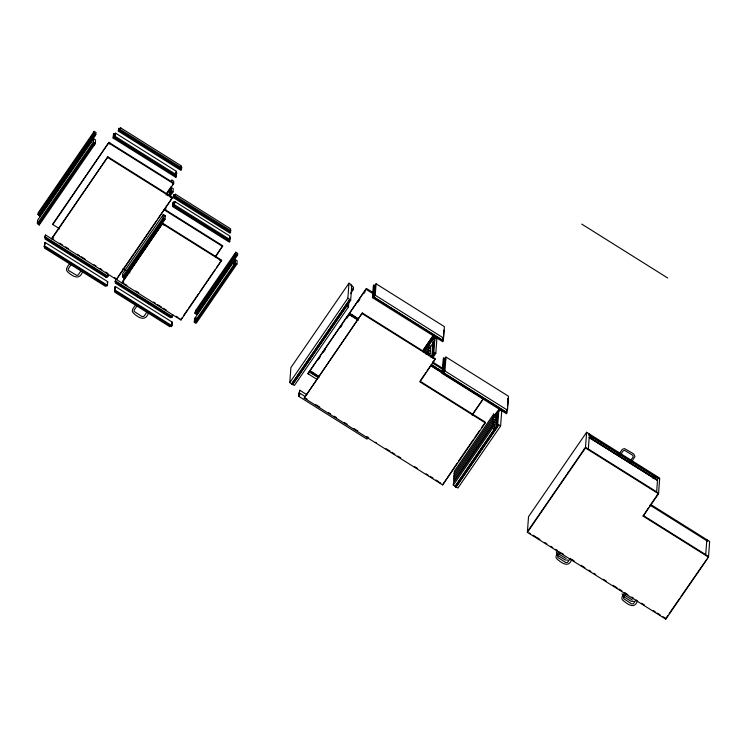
<?xml version="1.0" encoding="UTF-8"?>
<svg xmlns="http://www.w3.org/2000/svg" width="747" height="747" viewBox="0 0 747 747"><rect width="100%" height="100%" fill="white"/><g stroke="black" fill="none" stroke-linecap="round" stroke-linejoin="round"><path stroke-width="1.12" d="M40.067 222.223L39.255 225.015L37.35 223.474L37.593 220.197L93.636 138.755L95.569 139.969L95.308 143.573L94.626 144.554L93.758 143.667M40.74 213.044L39.918 216.051L38.004 214.51L38.134 212.811L94.187 131.379L96.111 132.583L95.289 135.59L94.421 134.703M38.368 224.455L39.068 223.138M39.021 215.491L39.722 214.174M39.255 225.015L39.386 223.204M39.918 216.051L40.067 214.025L93.842 135.552M94.243 142.696L94.047 145.404L40.515 223.185L39.647 222.298M40.31 213.334L41.169 214.221L94.71 136.44L94.86 134.413M44.213 246.846L45.063 242.402L107.736 281.703L107.475 285.317L106.896 286.157L44.213 246.846L45.063 242.402M107.699 275.176L108.278 274.326L107.549 277.193L44.876 237.882L45.025 235.865L45.604 235.016L180.97 320.005L221.682 260.217L220.636 259.564L219.963 260.554M44.876 237.882L45.604 235.016M53.523 237.919L52.477 237.266L51.748 238.965L107.848 156.814L172.613 197.432L116.504 279.574L117.821 277.034M59.676 228.843L52.813 224.539L52.86 223.82L108.913 142.388L171.735 181.792M52.477 237.266L107.848 156.814M53.728 239.46L52.813 239.236M39.628 222.625L93.179 144.516M37.35 223.474L93.403 142.033L93.636 138.755M38.004 214.51L94.057 133.069L94.187 131.379M93.739 143.994L94.439 142.686L93.403 142.033M94.393 135.039L95.102 133.722L94.057 133.069M94.626 144.554L94.766 142.752M52.813 224.539L108.913 142.388M176.479 171.371L175.806 172.352L176.694 172.912L175.853 177.366L113.171 138.055L113.432 134.451L114.02 133.601L114.907 134.161L114.664 137.439L175.564 175.629L176.479 171.371L115.589 133.181L114.907 134.161M113.171 138.055L114.02 133.601M114.664 137.439L115.589 133.181M66.418 251.048L45.791 238.116L45.109 239.105L106.009 277.296L106.13 275.596M180.867 167.011L181.754 167.571L181.026 170.437L118.353 131.127L118.493 129.11L119.081 128.26L119.968 128.82L119.847 130.52L180.737 168.71L181.54 166.03L120.65 127.84L119.968 128.82M118.353 131.127L119.081 128.26M119.847 130.52L120.65 127.84M114.627 277.66L116.56 278.864M114.468 290.91L115.318 286.456L172.202 322.134L171.931 325.739L171.352 326.588L114.468 290.91L115.318 286.456M115.131 281.946L115.86 279.079L115.131 281.946L172.015 317.624L172.744 314.758L172.165 315.598M123.769 281.983L122.732 281.33L122.004 283.02L162.715 223.241L220.636 259.564M125.169 275.596L124.366 278.388L122.452 276.848L122.695 273.57L163.36 214.492L165.283 215.706L165.022 219.31L164.34 220.3L163.472 219.413M122.732 281.33L162.715 223.241M123.47 277.828L124.17 276.511M123.983 283.524L123.068 283.29M124.366 278.388L124.562 275.68M163.892 219.338L163.761 221.14L125.617 276.558L124.758 275.671M124.73 275.998L162.893 220.253M122.452 276.848L163.117 217.769L163.36 214.492M163.453 219.739L164.153 218.423L163.117 217.769M164.816 209.459L165.675 210.346L165.825 208.329M167.814 195.789L169.793 192.903L170.064 189.299L170.951 189.859M173.015 191.96L171.969 191.307L171.268 192.623L170.381 192.063L171.324 187.469L173.248 188.683L173.015 191.96L169.709 196.75M169.364 195.387L170.708 193.137M170.381 192.063L171.324 187.469M166.366 194.248L173.612 183.706L173.79 181.306L171.866 180.092L171.717 182.119L173.668 182.996L172.389 185.153L172.996 183.986M171.931 198.413L158.131 218.46M229.394 237.182L230.281 237.742L229.441 242.196L172.548 206.517L172.818 202.913L173.397 202.064L174.284 202.624L174.051 205.901L229.152 240.459L230.067 236.201L174.966 201.643L174.284 202.624M230.244 231.206L230.823 230.365L230.095 233.232L173.211 197.553L173.939 194.687L174.826 195.247L174.705 196.937L229.805 231.495L230.487 230.515L230.608 228.825L175.508 194.257L174.826 195.247M172.548 206.517L173.397 202.064M173.211 197.553L173.939 194.687M175.853 177.366L176.694 172.912M174.051 205.901L174.966 201.643M174.705 196.937L175.508 194.257M171.352 326.588L172.202 322.134M179.98 318.642L179.065 318.409M180.97 320.005L181.017 319.296M182.277 317.466L181.67 318.633M196.069 319.324L195.21 322.816L194.323 322.265L194.584 318.652L195.266 317.671L196.153 318.231M194.976 313.301L195.807 310.294L196.694 310.855L196.545 312.872L195.873 313.861L194.976 313.301L195.807 310.294M194.323 322.265L195.266 317.671M195.21 322.816L235.893 263.42L236.93 264.065L196.274 323.143L195.238 322.489M195.873 313.861L196.928 314.179L237.593 255.11L237.714 253.41L235.781 252.197L234.96 255.203L235.847 255.763L236.547 254.456L237.593 255.11M195.574 320.435L195.845 316.821L233.979 261.403L234.875 261.964L234.614 265.577L196.47 320.995L195.574 320.435L233.718 265.017L233.979 261.403M196.237 311.471L196.386 309.445L234.521 254.027L235.417 254.587L235.268 256.613L197.124 312.031L196.237 311.471L234.381 256.053L234.521 254.027M196.928 314.179L197.059 312.489M221 261.207L216.471 267.781M222.064 246.771L215.556 256.221M215.472 256.987L222.737 245.791L165.703 210.019M235.893 263.42L235.193 264.727L234.297 264.167L235.24 259.582L237.172 260.787L236.93 264.065M234.297 264.167L235.24 259.582M234.96 255.203L235.781 252.197M292.983 381.978L293.842 382.866L292.591 384.696L289.789 382.595L290.891 367.617L348.97 283.225L351.79 284.999L351.744 285.709L350.829 285.475L353.499 287.156L353.322 289.612L350.679 293.45M293.562 381.129L294.43 382.016L348.83 302.974L348.989 300.78M368.206 437.284L366.945 439.115L298.623 396.265L298.809 393.809M298.623 396.265L299.883 394.435L298.996 393.884L299.78 390.251L306.69 394.584M298.996 393.884L299.78 390.251M304.188 398.086L362.323 312.984L435.398 358.812L419.954 381.885L485.307 422.877L442.616 484.906L304.188 398.086L362.323 312.984M306.167 398.59L307.064 399.141M316.896 379.299L307.997 373.715L309.277 371.558L318.96 377.627M307.997 373.715L309.277 371.558M318.736 376.628L309.865 370.717L348.877 314.039L358.551 320.099M289.789 382.595L347.869 298.202L348.97 283.225M291.694 384.135L347.962 302.087M351.716 286.036L350.67 300.303L349.409 302.124L348.541 301.237M348.485 306.886L346.711 305.766L292.609 384.36L294.393 385.48L348.485 306.886L348.672 304.421M348.522 301.573L349.801 299.416L347.869 298.202M309.837 371.044L348.877 314.039M358.327 319.1L349.456 313.189L366.105 288.996L366.992 289.556L367.048 288.846L372.902 292.516M349.428 313.516L366.105 288.996M443.942 330.099L443.158 340.781L442.579 341.631L372.473 297.661L373.332 285.914L373.92 285.065L374.807 285.625L373.967 297.054L442.289 339.904L443.55 338.074L444.39 326.644L376.068 283.795L374.807 285.625M372.473 297.661L373.052 296.82L373.92 285.065M373.967 297.054L375.227 295.224L376.068 283.795M376.273 442.551L375.358 442.317M427.079 354.629L428.404 352.715L428.946 345.338L430.72 346.459L430.179 353.835L428.862 355.749M424.324 352.042L432.933 339.54L433.111 337.084L434.894 338.204M430.692 357.038L432.009 355.133L432.999 341.668M432.597 358L435.8 353.35L434.763 352.696L433.475 354.853L432.588 354.293L433.493 341.949M431.589 357.598L434.763 352.696M433.26 350.726L433.605 346.076M432.588 354.293L433.848 352.463L434.913 337.868L436.827 339.409L435.8 353.35M434.138 360.642L433.54 361.809M442.579 341.631L442.812 338.428M507.409 408.404L506.503 413.735L442.187 373.407L443.26 358.812L443.839 357.962L445.791 359.186M442.187 373.407L442.766 372.557L443.839 357.962M443.681 372.79L444.708 358.849L445.968 357.029L508.492 396.237L507.474 410.178L506.214 412.008L443.681 372.79L444.941 370.96L445.968 357.029M440.739 482.982L439.824 482.749M442.616 484.906L457.164 463.131M453.317 485.158L453.494 482.693L492.843 425.529L494.626 426.649L494.439 429.105L455.1 486.269L453.317 485.158L492.656 427.994L492.843 425.529M497.521 418.18L497.866 413.539L496.979 412.979L495.924 427.247L455.072 486.596L455.969 487.156L498.679 424.8L500.611 426.014L457.92 488.043L455.987 486.829M484.103 423.988L481.544 427.704M485.307 422.877L485.363 422.167L420.01 381.175L425.818 372.734M493.683 414.053L454.344 471.217L453.616 481.059L492.964 423.894L493.683 414.053L495.466 415.173L494.738 425.015L493.431 426.92M495.018 415.519L497.054 411.942L497.941 412.503M498.679 424.8L497.399 426.957L496.512 426.397L497.558 412.139L498.819 410.308L499.706 410.869L498.893 409.272L501.713 411.037L500.611 426.014M455.969 487.156L496.82 427.798L497.1 423.988M496.512 426.397L497.763 424.567L498.819 410.308M507.577 406.153L508.156 398.3L507.568 399.141M527.382 532.35L528.531 516.663L586.619 432.27L659.694 478.099L658.537 493.786L643.148 516.149L708.501 557.131L665.81 619.16L527.382 532.35L585.461 447.957L586.619 432.27M529.362 532.844L530.23 533.731M568.28 472.281L568.869 471.432M583.678 449.918L584.257 449.068M589.364 435.081L588.309 449.339L585.517 447.248L527.429 531.64M589.439 434.035L589.383 434.745L588.468 434.521L657.687 477.931M590.961 438.657L591.148 436.192M593.071 437.462L592.922 439.479L591.017 437.947M643.148 516.149L648.359 507.932M653.139 478.659L653.97 475.652M655.717 479.266L655.903 476.81M656.753 495.747L657.332 494.906M663.037 616.686L665.857 618.451L665.81 619.16M706.755 540.716L705.7 554.984L708.548 556.422L707.241 558.336M706.83 539.679L707.642 541.276L650.077 505.177M706.69 559.428L680.965 596.508M708.501 557.131L709.65 541.454L651.141 504.748M556.347 551.79L557.001 554.732M70.722 254.587L72.104 255.53M147.906 303.002L148.242 303.45M618.553 454.643L622.326 449.33L624.539 448.602L633.643 453.849L635.015 456.501L631.066 462.682L629.87 461.739L633.241 456.744L632.653 455.222L624.445 450.292L623.129 450.945L619.935 455.586L618.553 454.643L619.935 455.586M631.252 462.682L629.898 461.693M39.049 215.164L95.102 133.722M38.386 224.128L94.439 142.686M109.277 144.022L109.949 143.041M70.115 263.121C68.612 265.297 64.261 269.452 67.734 271.955C73.178 276.988 79.882 280.433 82.796 271.208M71.479 264.111L68.126 269.06L68.724 270.582L76.932 275.503L78.239 274.859L80.797 271.142M171.184 181.082L171.866 180.092M106.009 277.296L106.681 276.306M181.176 168.42L181.754 167.571M167.076 192.577L171.091 186.75M166.095 195.06L170.064 189.299M107.157 282.553L107.736 281.703M169.392 195.06L171.969 191.307M170.895 197.759L171.567 196.778M118.474 276.082L133.676 253.989M135.002 252.075L156.814 220.384M164.611 216.686L165.283 215.706M123.498 277.501L164.153 218.423M163.966 225.435L164.648 224.445M135.338 305.374C133.704 307.269 130.482 311.144 133.601 313.264C139.045 318.306 145.749 321.742 148.662 312.517M136.71 306.354L134.152 310.061L134.077 311.387L142.051 316.569L143.835 316.476L147.308 311.527M229.702 238.582L230.281 237.742M183.594 315.551L187.534 309.818M188.851 307.913L198.721 293.58M200.037 291.666L215.155 269.695M196.573 312.545L236.547 254.456M291.722 383.809L349.801 299.416M347.467 304.701L348.793 302.787M318.203 359.811L320.183 356.935M323.488 352.145L325.468 349.26M340.651 327.205L341.967 325.29M346.589 318.577L349.885 313.777M357.804 302.274L359.783 299.398M363.752 293.646L365.068 291.722M310.173 372.118L310.752 371.278L309.865 370.717M349.764 314.59L350.343 313.749L349.456 313.189M422.513 351.015L432.756 336.131M422.485 351.342L433.372 335.524M423.213 351.463L433.111 337.084M423.4 351.576L434.287 335.758M423.381 351.902L429.777 342.602M431.066 340.735L434.268 336.085M425.463 352.584L428.759 347.794L430.543 348.914M430.095 347.364L434.717 340.66L432.933 339.54M425.939 354.087L428.582 350.259L430.365 351.37M427.107 370.857L430.982 365.236M432.27 363.359L433.559 361.483M472.197 414.762L482.777 399.393M472.169 415.089L483.412 398.758L478.528 395.695M458.481 461.216L473.635 439.199M474.952 437.284L479.565 430.58M454.157 473.673L493.506 416.518L495.28 417.629M495.074 414.809L497.054 411.942M498.893 409.272L497.577 411.802L498.837 409.982M495 415.855L496.979 412.979M453.98 476.138L493.319 418.974L495.102 420.094M453.803 478.594L493.141 421.429L494.925 422.55M559.008 551.351C557.402 553.2 554.153 557.122 557.281 559.242C562.099 563.322 568.878 568.093 571.679 559.438M560.381 552.322L557.822 556.039L557.757 557.365L565.722 562.547L567.505 562.454L570.334 558.429M649.629 506.102L658.593 493.076L656.632 492.189L657.705 477.594L659.61 479.135M626.247 593.641L623.689 597.348L623.624 598.674L631.598 603.856L633.381 603.763L636.211 599.748M637.555 600.756C634.623 609.832 627.433 604.099 622.578 600.084C620.337 597.6 623.605 594.612 624.884 592.66L627.825 594.603M665.857 618.451L667.837 615.584M669.144 613.679L679.695 598.347M568.234 560.138L565.208 559.989L557.57 555.198M634.1 601.456L631.084 601.298L623.446 596.508L622.074 593.856M82.6 271.208L81.909 270.844M137.784 296.839L136.785 296.214M632.279 599.99L624.109 594.873M148.597 303.702L149.241 303.693M581.754 224.1L667.753 278.033M120.519 129.53L181.418 167.72M118.932 130.286L181.605 169.597M366.077 289.322L373.005 293.664M375.227 295.224L443.55 338.074M373.052 296.82L443.158 340.781M115.346 136.458L176.245 174.649M591.138 436.248L655.894 476.866M113.749 137.215L176.432 176.516M592.95 439.152L653.84 477.342M655.773 478.556L653.821 477.678M351.538 288.491L353.322 289.612M95.074 134.049L95.961 134.609M108.857 143.097L173.612 183.706M93.814 135.879L94.71 136.44M588.337 449.012L656.66 491.862M349.783 299.743L350.67 300.303M433.848 352.463L434.735 353.023M585.461 447.957L658.537 493.786M94.411 143.013L95.308 143.573M171.054 191.083L171.95 191.643M347.943 302.414L348.83 302.974M428.404 352.715L430.179 353.835M432.009 355.133L432.896 355.693M175.386 195.957L230.487 230.515M93.16 144.843L94.047 145.404M169.793 192.903L170.69 193.464M362.276 313.693L435.342 359.522M173.79 196.713L230.674 232.382M107.801 157.524L172.557 198.142M432.653 362.015L442.429 368.14M432.569 363.042L442.327 369.158M444.941 370.96L507.474 410.178M351.323 314.366L358.158 318.642M432.27 365.134L436.183 367.589M438.144 368.813L443.027 371.875M431.252 364.835L442.971 372.183M442.766 372.557L507.082 412.895M174.723 204.921L229.833 239.479M430.711 365.358L442.448 372.725M348.849 314.366L357.748 319.94M430.674 365.685L455.091 380.998M457.043 382.221L460.955 384.668M462.907 385.891L465.839 387.73M468.761 389.57L476.577 394.472M173.136 205.668L230.02 241.346M496.998 412.652L497.894 413.212M235.109 253.186L235.996 253.747M235.632 254.223L236.528 254.783M163.724 209.524L222.681 246.501M234.381 256.053L235.268 256.613M643.195 515.439L705.728 554.657M497.763 424.567L498.66 425.127M492.964 423.894L494.738 425.015M164.125 218.75L165.022 219.31M234.978 263.187L235.865 263.747M495.924 427.247L496.82 427.798M162.874 220.58L163.761 221.14M233.718 265.017L234.614 265.577M492.656 427.994L494.439 429.105M162.659 223.951L221.626 260.927M311.732 371.894L318.558 376.171M309.258 371.894L318.157 377.468M308.025 373.388L308.913 373.948M196.386 309.445L197.273 310.005M39.703 214.501L40.59 215.061M195.658 312.311L196.545 312.872M123.059 268.593L126.01 270.442M127.98 271.675L129.941 272.907M39.04 223.465L39.936 224.025M124.151 276.848L125.038 277.398M194.995 321.275L195.891 321.836M533.181 535.244L536.113 537.074M536.944 537.541L539.894 539.39M544.899 542.583L546.851 543.816M550.754 546.262L552.705 547.486M555.628 549.325L557.579 550.548M561.492 552.995L563.443 554.218M571.25 559.111L574.172 560.95M581.007 565.236L584.91 567.683M588.944 570.157L590.914 571.39M593.697 573.192L595.648 574.415M603.38 579.27L606.312 581.11M613.1 585.312L617.069 587.852M619.002 589.009L621.962 590.924M631.738 597.058L633.699 598.282M641.524 603.193L644.456 605.033M653.261 610.551L655.212 611.774M657.173 613.007L660.105 614.846M558.56 553.826L566.021 558.504M299.575 393.034L305.495 396.75M51.804 238.256L52.841 238.909M59.629 243.158L62.571 245.007M65.521 246.855L68.463 248.704M77.305 254.251L79.266 255.483M81.236 256.716L85.158 259.172M94.001 264.718L95.971 265.951M99.893 268.416L101.863 269.648M105.785 272.113L107.755 273.346M122.05 282.31L123.096 282.964M124.973 284.14L126.934 285.373M135.795 290.928L138.746 292.777M153.508 302.04L155.469 303.273M157.44 304.505L161.38 306.97M163.341 308.212L166.301 310.061M176.133 316.233L178.103 317.466M315.85 404.65L319.753 407.106M328.54 412.615L330.491 413.838M334.395 416.284L336.346 417.508M344.152 422.41L347.084 424.24M353.91 428.526L357.813 430.972M366.6 436.481L368.551 437.705M386.059 448.686L389.971 451.141M391.923 452.365L394.855 454.204M397.796 456.043L400.728 457.883M414.417 466.473L417.349 468.313M426.154 473.831L428.106 475.064M430.067 476.287L432.999 478.127M435.931 479.966L438.872 481.806M45.455 237.042L108.128 276.353M115.71 281.105L172.594 316.775M68.379 252.281L105.701 275.69M142.612 298.837L116.046 282.179L115.365 283.16L170.465 317.718L171.147 316.737L144.582 300.07M44.484 243.242L45.371 243.802M114.73 287.306L115.626 287.856M44.792 246.006L107.475 285.317M115.047 290.06L171.931 325.739M45.128 247.08L44.456 248.06L105.346 286.26L106.027 285.27L45.128 247.08M115.383 291.143L114.702 292.124L169.812 326.682L170.484 325.701L115.383 291.143M657.5 480.386L589.178 437.537L657.5 480.442"/></g></svg>
